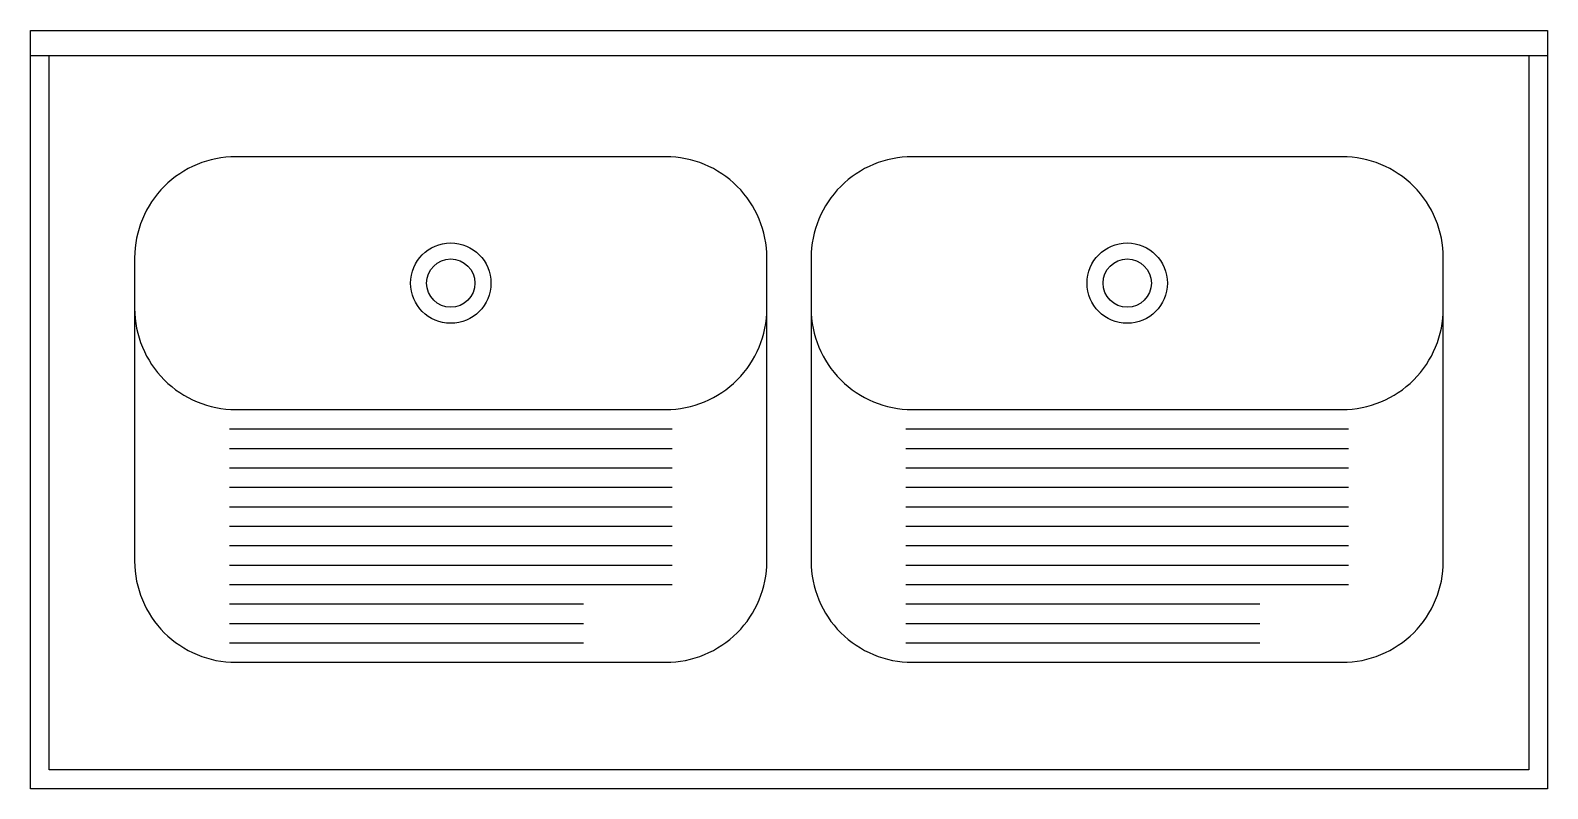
# Model space of a CAD drawing. Extents: x 742 to 1942, y 2050 to 2650.
import ezdxf

# ---------------------------------------------------------------- set-up
doc = ezdxf.new("R2010")
doc.units = 0
doc.header["$LTSCALE"] = 450
doc.layers.get('0').update_dxf_attribs({"linetype": 'CONTINUOUS'})

msp = doc.modelspace()

# ---------------------------------------------------------------- linework, layer by layer
for p, q in [((742.2, 2050.1), (742.2, 2650.1)), ((742.2, 2650.1), (1942.2, 2650.1)), ((1942.2, 2650.1), (1942.2, 2050.1)), ((742.2, 2630.1), (1942.2, 2630.1)), ((757.2, 2065.1), (757.2, 2630.1)), ((1927.2, 2630.1), (1927.2, 2065.1)), ((899.7, 2334.7), (1249.7, 2334.7)), ((1434.7, 2334.7), (1784.7, 2334.7)), ((899.7, 2319.3), (1249.7, 2319.3)), ((1434.7, 2319.3), (1784.7, 2319.3)), ((899.7, 2304), (1249.7, 2304)), ((1434.7, 2304), (1784.7, 2304)), ((899.7, 2288.6), (1249.7, 2288.6)), ((1434.7, 2288.6), (1784.7, 2288.6)), ((899.7, 2273.2), (1249.7, 2273.2)), ((1434.7, 2273.2), (1784.7, 2273.2)), ((899.7, 2257.8), (1249.7, 2257.8)), ((1434.7, 2257.8), (1784.7, 2257.8)), ((899.7, 2242.4), (1249.7, 2242.4)), ((1434.7, 2242.4), (1784.7, 2242.4)), ((899.7, 2227), (1249.7, 2227)), ((1434.7, 2227), (1784.7, 2227)), ((899.7, 2211.7), (1249.7, 2211.7)), ((1434.7, 2211.7), (1784.7, 2211.7)), ((899.7, 2196.3), (1179.7, 2196.3)), ((1434.7, 2196.3), (1714.7, 2196.3)), ((899.7, 2180.9), (1179.7, 2180.9)), ((1434.7, 2180.9), (1714.7, 2180.9)), ((899.7, 2165.5), (1179.7, 2165.5)), ((1434.7, 2165.5), (1714.7, 2165.5)), ((1927.2, 2065.1), (757.2, 2065.1)), ((1942.2, 2050.1), (742.2, 2050.1))]:
    msp.add_line(p, q)
for points in [[(904.7, 2550.1, 0.414214), (824.7, 2470.1), (824.7, 2230.1, 0.414214), (904.7, 2150.1), (1244.7, 2150.1, 0.414214), (1324.7, 2230.1), (1324.7, 2470.1, 0.414214), (1244.7, 2550.1)], [(1439.7, 2550.1, 0.414214), (1359.7, 2470.1), (1359.7, 2230.1, 0.414214), (1439.7, 2150.1), (1779.7, 2150.1, 0.414214), (1859.7, 2230.1), (1859.7, 2470.1, 0.414214), (1779.7, 2550.1)]]:
    msp.add_lwpolyline(points, format="xyb", close=True)
for points in [[(824.7, 2430.1, 0.414214), (904.7, 2350.1), (1244.7, 2350.1, 0.414214), (1324.7, 2430.1)], [(1359.7, 2430.1, 0.414214), (1439.7, 2350.1), (1779.7, 2350.1, 0.414214), (1859.7, 2430.1)]]:
    msp.add_lwpolyline(points, format="xyb")
for centre, radius in [((1074.7, 2450.1), 31.8), ((1609.7, 2450.1), 31.8), ((1074.7, 2450.1), 19.1), ((1609.7, 2450.1), 19.1)]:
    msp.add_circle(centre, radius)

doc.saveas('drawing.dxf')
